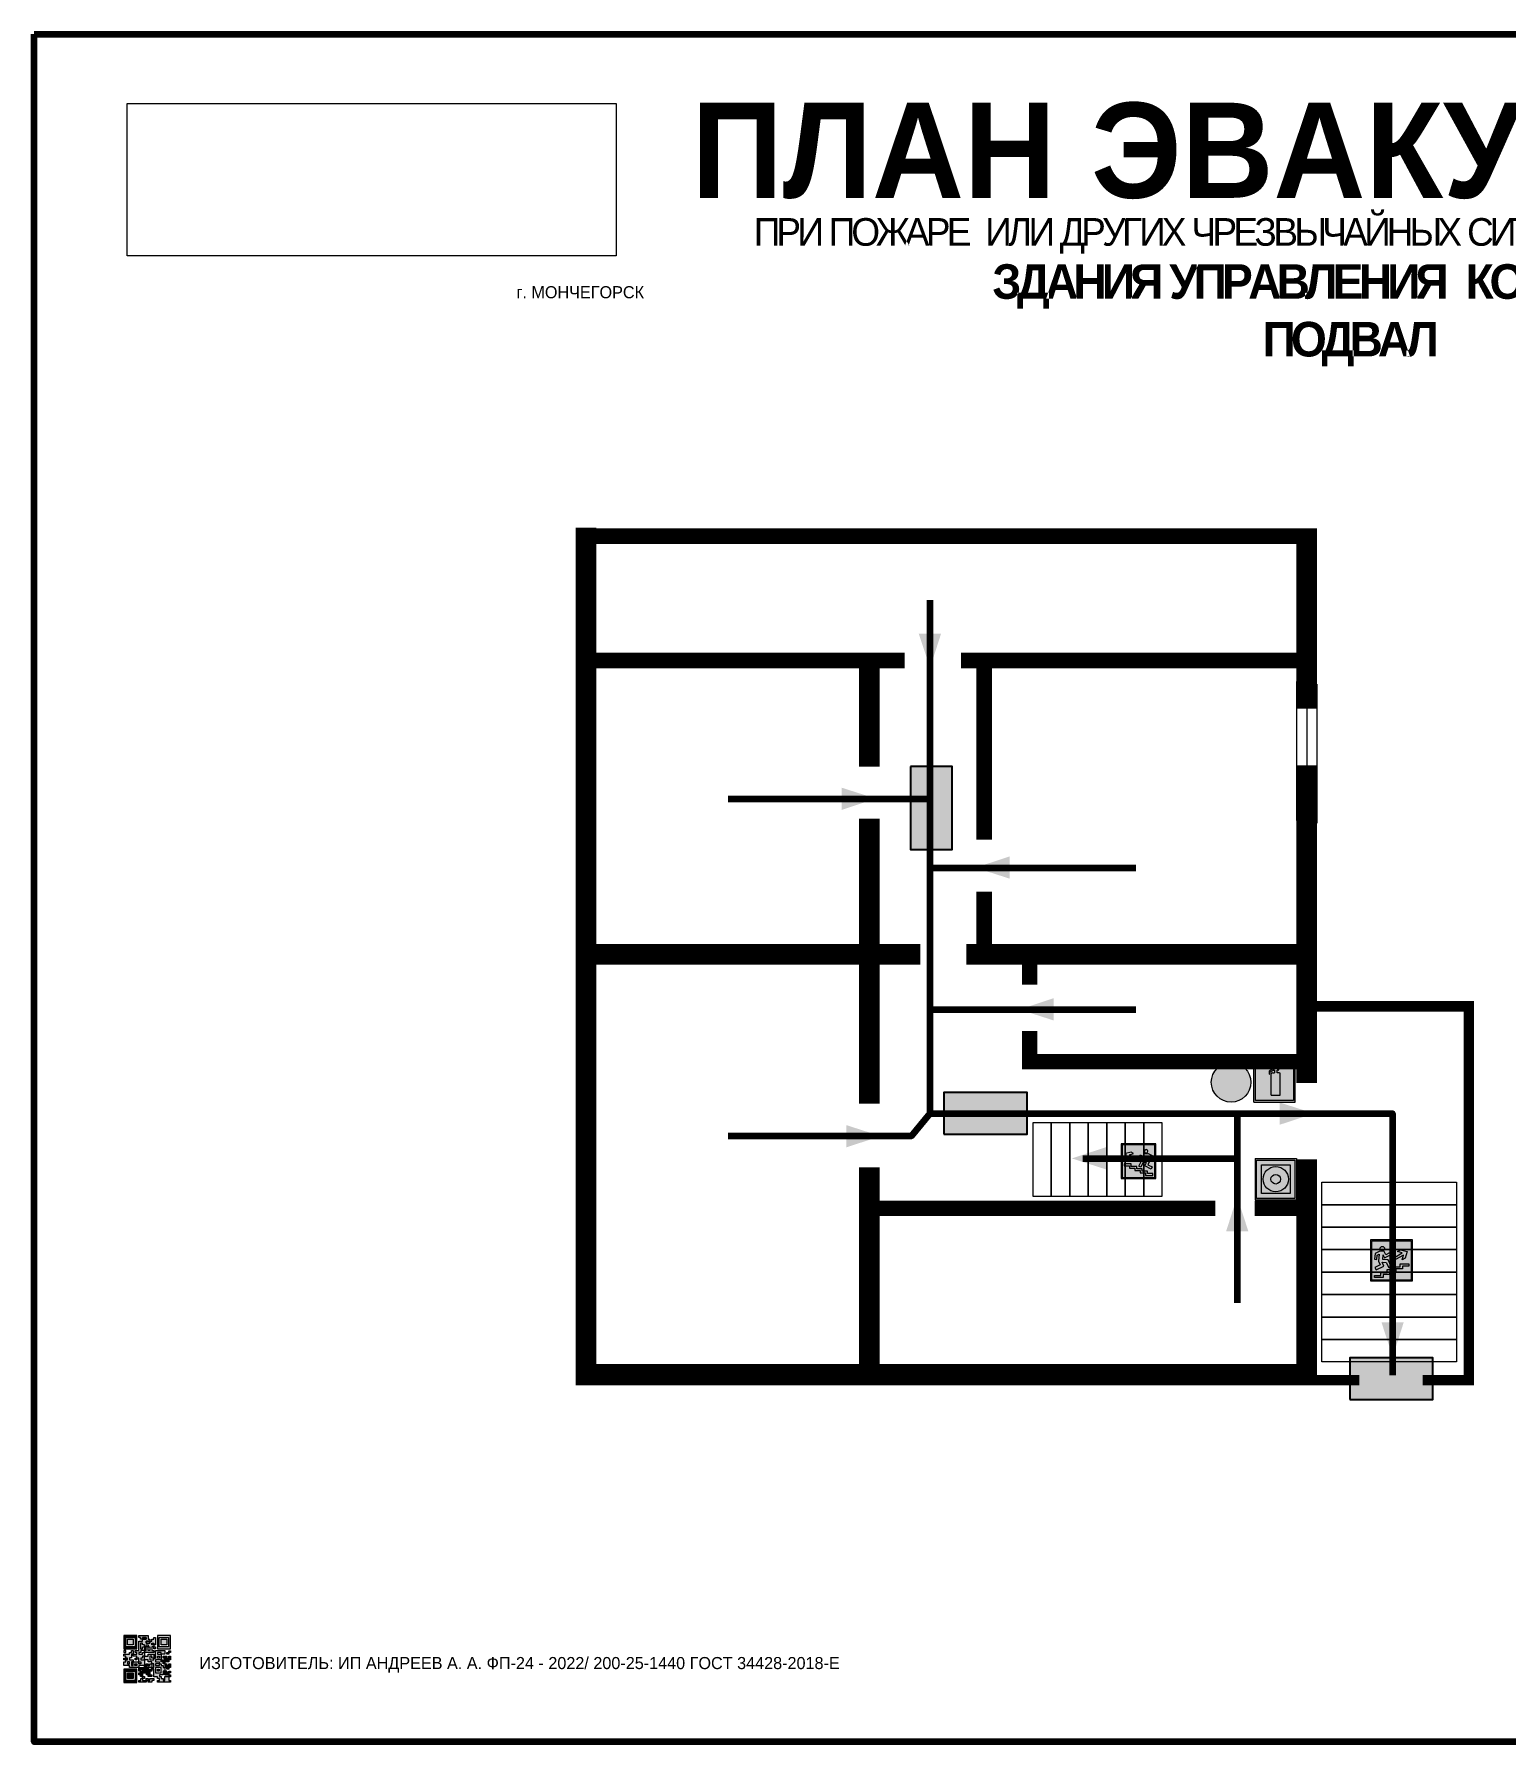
# Model space of a CAD drawing. Header units: millimetres. Extents: x 13810 to 67229, y 12374 to 21950.
# Drawn here: x 18820.4 to 19160.7, y 20266.5 to 20661.5 of the extents above; entities that cross this region are included whole.
import ezdxf

# ---------------------------------------------------------------- set-up
doc = ezdxf.new("R2010")
doc.units = ezdxf.units.MM
doc.layers.add('План_Штампы', color=7, linetype='Continuous')
doc.styles.add('обычный', font='arial.ttf')
picture_1 = doc.add_image_def('image1.jpg', size_in_pixel=(337, 105))

# ---------------------------------------------------------------- blocks, each defined once
blk = doc.blocks.new('QR')
at = {"lineweight": 0}
h = blk.add_hatch(color=256, dxfattribs=at)
h.dxf.hatch_style = 1
h.paths.add_polyline_path([(9241.16, 2687.38), (9242.01, 2687.38), (9242.01, 2687.83), (9241.59, 2687.83), (9241.59, 2688.68), (9239.45, 2688.68), (9239.45, 2688.25), (9239.86, 2688.25), (9239.86, 2687.83), (9240.29, 2687.83), (9240.29, 2688.25), (9241.16, 2688.25), (9241.16, 2687.83), (9240.29, 2687.83), (9240.29, 2687.38), (9239.45, 2687.38), (9239.45, 2685.22), (9238.57, 2685.22), (9238.57, 2684.8), (9239.02, 2684.8), (9239.02, 2684.37), (9238.13, 2684.37), (9238.13, 2683.92), (9239.02, 2683.92), (9239.02, 2683.5), (9239.44, 2683.5), (9239.44, 2682.64), (9239.87, 2682.64), (9239.87, 2682.18), (9239.44, 2682.18), (9239.44, 2682.64), (9238.13, 2682.64), (9238.13, 2681.76), (9237.71, 2681.76), (9237.71, 2682.64), (9238.13, 2682.64), (9238.13, 2683.07), (9237.27, 2683.07), (9237.27, 2683.51), (9237.71, 2683.51), (9237.71, 2684.37), (9238.13, 2684.37), (9238.13, 2685.22), (9237.71, 2685.22), (9237.71, 2684.8), (9237.28, 2684.8), (9237.28, 2684.38), (9235.98, 2684.38), (9235.98, 2683.92), (9236.4, 2683.92), (9236.4, 2683.49), (9236.84, 2683.49), (9236.84, 2683.07), (9236.4, 2683.07), (9236.4, 2682.64), (9235.98, 2682.64), (9235.98, 2681.76), (9237.29, 2681.76), (9237.29, 2681.33), (9239.43, 2681.33), (9239.43, 2681.76), (9240.74, 2681.76), (9240.74, 2683.05), (9239.87, 2683.05), (9239.87, 2683.5), (9240.29, 2683.5), (9240.29, 2683.91), (9240.74, 2683.91), (9240.74, 2684.81), (9240.29, 2684.81), (9240.29, 2684.79), (9240.29, 2684.37), (9239.45, 2684.37), (9239.45, 2684.8), (9239.87, 2684.8), (9239.87, 2685.21), (9240.74, 2685.21), (9240.74, 2686.1), (9240.29, 2686.1), (9240.29, 2685.64), (9239.86, 2685.64), (9239.86, 2686.95), (9240.29, 2686.95), (9240.29, 2686.52), (9240.74, 2686.52), (9240.74, 2686.1), (9241.16, 2686.1), (9241.16, 2686.53), (9241.59, 2686.53), (9241.59, 2686.1), (9242.02, 2686.1), (9242.02, 2685.21), (9241.59, 2685.21), (9241.59, 2686.1), (9241.16, 2686.1), (9241.16, 2685.21), (9240.74, 2685.21), (9240.74, 2684.81), (9242.89, 2684.81), (9242.89, 2685.22), (9242.47, 2685.22), (9242.47, 2686.11), (9242.89, 2686.11), (9242.89, 2686.52), (9242.46, 2686.52), (9242.46, 2686.95), (9242.89, 2686.95), (9242.89, 2686.52), (9243.32, 2686.52), (9243.32, 2688.26), (9242.9, 2688.26), (9242.9, 2687.83), (9242.47, 2687.83), (9242.47, 2687.38), (9242.01, 2687.38), (9242.01, 2686.94), (9241.16, 2686.94)])
h.paths.add_polyline_path([(9239.02, 2682.18), (9239.02, 2681.76), (9238.54, 2681.76), (9238.54, 2682.18)], flags=16)
h.paths.add_polyline_path([(9237.27, 2682.65), (9237.27, 2682.19), (9236.83, 2682.19), (9236.83, 2682.65)], flags=16)
h = blk.add_hatch(color=256, dxfattribs=at)
h.dxf.hatch_style = 1
h.paths.add_polyline_path([(9238.15, 2687.83), (9236.83, 2687.83), (9236.83, 2686.52), (9238.15, 2686.52)], flags=0)
h.paths.add_polyline_path([(9239.01, 2685.65), (9239.01, 2688.68), (9235.98, 2688.68), (9235.98, 2685.65)])
h.paths.add_polyline_path([(9236.41, 2686.1), (9236.41, 2688.26), (9238.56, 2688.26), (9238.56, 2686.1)], flags=16)
h.paths.add_polyline_path([(9236.83, 2686.52), (9236.83, 2687.83), (9238.15, 2687.83), (9238.15, 2686.52)], flags=0)
h = blk.add_hatch(color=256, dxfattribs=at)
h.dxf.hatch_style = 1
h.paths.add_polyline_path([(9243.32, 2686.11), (9242.89, 2686.11), (9242.89, 2685.64), (9243.32, 2685.64)])
h.paths.add_polyline_path([(9239.02, 2683.07), (9239.02, 2683.5), (9238.56, 2683.5), (9238.56, 2683.07)])
h.paths.add_polyline_path([(9236.4, 2684.8), (9236.4, 2685.22), (9235.98, 2685.22), (9235.98, 2684.8)])
h.paths.add_polyline_path([(9236.4, 2683.07), (9236.4, 2683.49), (9235.98, 2683.49), (9235.98, 2683.07)])
h = blk.add_hatch(color=256, dxfattribs=at)
h.dxf.hatch_style = 1
h.paths.add_polyline_path([(9238.15, 2686.52), (9238.15, 2687.83), (9236.83, 2687.83), (9236.83, 2686.52)])
h.paths.add_polyline_path([(9245.91, 2686.52), (9245.91, 2687.83), (9244.59, 2687.83), (9244.59, 2686.52)], flags=0)
h.paths.add_polyline_path([(9246.77, 2685.65), (9246.77, 2688.68), (9243.74, 2688.68), (9243.74, 2685.65)])
h.paths.add_polyline_path([(9244.17, 2686.1), (9244.17, 2688.26), (9246.32, 2688.26), (9246.32, 2686.1)], flags=16)
h.paths.add_polyline_path([(9244.59, 2686.52), (9244.59, 2687.83), (9245.91, 2687.83), (9245.91, 2686.52)], flags=0)
h = blk.add_hatch(color=256, dxfattribs=at)
h.dxf.hatch_style = 1
h.paths.add_polyline_path([(9240.75, 2681.76), (9240.75, 2681.35), (9241.17, 2681.35), (9241.17, 2681.76)])
h.paths.add_polyline_path([(9241.6, 2682.18), (9241.17, 2682.18), (9241.17, 2681.76), (9241.6, 2681.76)])
h.paths.add_polyline_path([(9242.47, 2681.34), (9242.47, 2682.19), (9242.02, 2682.19), (9242.02, 2681.76), (9241.6, 2681.76), (9241.6, 2681.34)])
h.paths.add_polyline_path([(9239.87, 2678.3), (9239.44, 2678.3), (9239.44, 2677.89), (9241.17, 2677.89), (9241.17, 2678.3), (9240.28, 2678.3), (9240.28, 2678.73), (9239.87, 2678.73)])
h.paths.add_polyline_path([(9240.75, 2678.73), (9240.75, 2679.19), (9240.28, 2679.19), (9240.28, 2678.73)])
h.paths.add_polyline_path([(9241.6, 2678.73), (9241.17, 2678.73), (9241.17, 2678.3), (9241.6, 2678.3)])
h.paths.add_polyline_path([(9242.02, 2678.3), (9241.6, 2678.3), (9241.6, 2677.89), (9242.48, 2677.89), (9242.48, 2678.31), (9242.9, 2678.31), (9242.9, 2678.73), (9242.02, 2678.73)])
h.paths.add_polyline_path([(9246.36, 2684.37), (9246.36, 2684.79), (9245.93, 2684.79), (9245.93, 2684.37)])
h.paths.add_polyline_path([(9246.78, 2685.2), (9246.36, 2685.2), (9246.36, 2684.79), (9246.78, 2684.79)])
h.paths.add_polyline_path([(9245.91, 2687.83), (9244.59, 2687.83), (9244.59, 2686.52), (9245.91, 2686.52)])
h = blk.add_hatch(color=256, dxfattribs=at)
h.dxf.hatch_style = 1
h.paths.add_polyline_path([(9243.32, 2682.64), (9243.32, 2683.07), (9244.62, 2683.07), (9244.62, 2684.37), (9243.74, 2684.37), (9243.74, 2684.8), (9244.62, 2684.8), (9244.62, 2684.37), (9245.48, 2684.37), (9245.48, 2685.22), (9243.32, 2685.22), (9243.32, 2683.5), (9242.89, 2683.5), (9242.89, 2683.06), (9242.01, 2683.06), (9242.01, 2683.91), (9242.47, 2683.91), (9242.47, 2683.5), (9242.89, 2683.5), (9242.89, 2684.38), (9241.59, 2684.38), (9241.59, 2683.91), (9240.74, 2683.91), (9240.74, 2683.05), (9241.59, 2683.05), (9241.59, 2682.64), (9242.47, 2682.64), (9242.47, 2682.19), (9242.91, 2682.19), (9242.91, 2681.34), (9242.48, 2681.34), (9242.48, 2680.91), (9242.91, 2680.91), (9242.91, 2679.17), (9243.75, 2679.17), (9243.75, 2678.73), (9244.2, 2678.73), (9244.2, 2678.3), (9243.75, 2678.3), (9243.75, 2677.88), (9246.78, 2677.88), (9246.78, 2678.3), (9246.35, 2678.3), (9246.35, 2679.19), (9245.48, 2679.19), (9245.48, 2678.31), (9245.05, 2678.31), (9245.05, 2678.73), (9244.62, 2678.73), (9244.62, 2679.19), (9244.2, 2679.19), (9244.2, 2679.61), (9245.05, 2679.61), (9245.05, 2680.46), (9245.48, 2680.46), (9245.48, 2681.34), (9245.04, 2681.34), (9245.04, 2681.76), (9244.63, 2681.76), (9244.63, 2682.19), (9244.21, 2682.19), (9244.21, 2681.76), (9243.32, 2681.76), (9243.32, 2682.19), (9244.21, 2682.19), (9244.21, 2682.64)])
h.paths.add_polyline_path([(9243.75, 2683.49), (9243.75, 2683.92), (9244.21, 2683.92), (9244.21, 2683.49)], flags=16)
h.paths.add_polyline_path([(9243.32, 2681.34), (9244.63, 2681.34), (9244.63, 2680.04), (9243.32, 2680.04)], flags=16)
h.paths.add_polyline_path([(9243.76, 2680.89), (9244.18, 2680.89), (9244.18, 2680.48), (9243.76, 2680.48)], flags=0)
h = blk.add_hatch(color=256, dxfattribs=at)
h.dxf.hatch_style = 1
h.paths.add_polyline_path([(9246.36, 2683.07), (9246.78, 2683.07), (9246.78, 2683.92), (9246.36, 2683.92), (9246.36, 2683.49), (9245.92, 2683.49), (9245.92, 2683.92), (9245.06, 2683.92), (9245.06, 2683.49), (9245.48, 2683.49), (9245.48, 2683.07), (9244.62, 2683.07), (9244.62, 2682.65), (9245.05, 2682.65), (9245.05, 2682.18), (9245.48, 2682.18), (9245.48, 2682.65), (9246.36, 2682.65)])
h.paths.add_polyline_path([(9246.78, 2682.18), (9246.36, 2682.18), (9246.36, 2681.75), (9245.92, 2681.75), (9245.92, 2682.18), (9245.48, 2682.18), (9245.48, 2681.34), (9245.48, 2681.34), (9245.94, 2681.34), (9245.94, 2680.91), (9246.36, 2680.91), (9246.36, 2681.34), (9246.78, 2681.34)])
h = blk.add_hatch(color=256, dxfattribs=at)
h.dxf.hatch_style = 1
h.paths.add_polyline_path([(9235.98, 2680.9), (9235.98, 2677.86), (9239.02, 2677.86), (9239.02, 2680.9)])
h.paths.add_polyline_path([(9238.57, 2680.48), (9238.57, 2678.32), (9236.41, 2678.32), (9236.41, 2680.48)], flags=16)
h.paths.add_polyline_path([(9238.15, 2680.05), (9238.15, 2678.74), (9236.83, 2678.74), (9236.83, 2680.05)], flags=0)
h = blk.add_hatch(color=256, dxfattribs=at)
h.dxf.hatch_style = 1
h.paths.add_polyline_path([(9238.15, 2680.05), (9236.83, 2680.05), (9236.83, 2678.74), (9238.15, 2678.74)])
h = blk.add_hatch(color=256, dxfattribs=at)
h.dxf.hatch_style = 1
h.paths.add_polyline_path([(9242.02, 2680.46), (9242.48, 2680.46), (9242.48, 2680.91), (9241.58, 2680.91), (9241.58, 2681.35), (9241.17, 2681.35), (9241.17, 2680.91), (9240.75, 2680.91), (9240.75, 2681.33), (9239.43, 2681.33), (9239.43, 2680.46), (9239.86, 2680.46), (9239.86, 2680.92), (9240.3, 2680.92), (9240.3, 2680.46), (9239.86, 2680.46), (9239.86, 2680.04), (9239.44, 2680.04), (9239.44, 2679.62), (9239.86, 2679.62), (9239.86, 2679.19), (9240.29, 2679.19), (9240.29, 2680.03), (9241.18, 2680.03), (9241.18, 2680.47), (9241.6, 2680.47), (9241.6, 2680.03), (9241.18, 2680.03), (9241.18, 2679.61), (9241.6, 2679.61), (9241.6, 2679.19), (9242.47, 2679.19), (9242.47, 2679.6), (9242.02, 2679.6)])
h = blk.add_hatch(color=256, dxfattribs=at)
h.dxf.hatch_style = 1
h.paths.add_polyline_path([(9244.18, 2680.48), (9244.18, 2680.89), (9243.76, 2680.89), (9243.76, 2680.48)])
h = blk.add_hatch(color=256, dxfattribs=at)
h.dxf.hatch_style = 1
h.paths.add_polyline_path([(9245.93, 2680.04), (9245.93, 2680.46), (9245.48, 2680.46), (9245.48, 2679.62), (9246.35, 2679.62), (9246.35, 2680.04)])
h.paths.add_polyline_path([(9246.78, 2680.04), (9246.78, 2680.46), (9246.35, 2680.46), (9246.35, 2680.04)])
h.paths.add_polyline_path([(9246.78, 2679.18), (9246.78, 2679.62), (9246.35, 2679.62), (9246.35, 2679.18)])
for points in [[(9237.71, 2685.22), (9238.13, 2685.22), (9238.13, 2684.37), (9237.71, 2684.37), (9237.71, 2683.51), (9237.27, 2683.51), (9237.27, 2683.07), (9238.13, 2683.07), (9238.13, 2682.64), (9237.71, 2682.64), (9237.71, 2681.76), (9238.13, 2681.76), (9238.13, 2682.64), (9239.44, 2682.64), (9239.44, 2683.5), (9239.02, 2683.5), (9239.02, 2683.07), (9238.56, 2683.07), (9238.56, 2683.5), (9239.02, 2683.5), (9239.02, 2683.92), (9238.13, 2683.92), (9238.13, 2684.37), (9239.02, 2684.37), (9239.02, 2684.8), (9238.57, 2684.8), (9238.57, 2685.22), (9239.45, 2685.22), (9239.45, 2687.38), (9240.29, 2687.38), (9240.29, 2687.83), (9239.86, 2687.83), (9239.86, 2688.25), (9239.45, 2688.25), (9239.45, 2688.68), (9241.59, 2688.68), (9241.59, 2687.83), (9242.01, 2687.83), (9242.01, 2687.38), (9242.47, 2687.38), (9242.47, 2687.83), (9242.9, 2687.83), (9242.9, 2688.26), (9243.32, 2688.26), (9243.32, 2686.52), (9242.89, 2686.52), (9242.89, 2686.11), (9243.32, 2686.11), (9243.32, 2685.64), (9242.89, 2685.64), (9242.89, 2686.11), (9242.47, 2686.11), (9242.47, 2685.22), (9242.89, 2685.22), (9242.89, 2684.81), (9240.74, 2684.81), (9240.74, 2683.91), (9241.59, 2683.91), (9241.59, 2684.38), (9242.89, 2684.38), (9242.89, 2683.5), (9242.47, 2683.5), (9242.47, 2683.91), (9242.01, 2683.91), (9242.01, 2683.06), (9242.89, 2683.06), (9242.89, 2683.5), (9243.32, 2683.5), (9243.32, 2685.22), (9245.48, 2685.22), (9245.48, 2684.37), (9244.62, 2684.37), (9244.62, 2683.07), (9245.48, 2683.07), (9245.48, 2683.49), (9245.06, 2683.49), (9245.06, 2683.92), (9245.92, 2683.92), (9245.92, 2683.49), (9246.36, 2683.49), (9246.36, 2683.92), (9246.78, 2683.92), (9246.78, 2683.07), (9246.36, 2683.07), (9246.36, 2682.65), (9245.48, 2682.65), (9245.48, 2682.18), (9245.92, 2682.18), (9245.92, 2681.75), (9246.36, 2681.75), (9246.36, 2682.18), (9246.78, 2682.18), (9246.78, 2681.34), (9246.36, 2681.34), (9246.36, 2680.91), (9245.94, 2680.91), (9245.94, 2681.34), (9245.48, 2681.34), (9245.48, 2680.46), (9245.93, 2680.46), (9245.93, 2680.04), (9246.35, 2680.04), (9246.35, 2680.46), (9246.78, 2680.46), (9246.78, 2680.04), (9246.78, 2680.04), (9246.35, 2680.04), (9246.35, 2679.62), (9246.78, 2679.62), (9246.78, 2679.18), (9246.35, 2679.18), (9246.35, 2678.3), (9246.78, 2678.3), (9246.78, 2677.88), (9243.75, 2677.88), (9243.75, 2678.3), (9244.2, 2678.3), (9244.2, 2678.73), (9243.75, 2678.73), (9243.75, 2679.17), (9242.91, 2679.17), (9242.91, 2680.91), (9242.48, 2680.91), (9242.48, 2680.46), (9242.02, 2680.46), (9242.02, 2679.6), (9242.47, 2679.6), (9242.47, 2679.19), (9241.6, 2679.19), (9241.6, 2679.61), (9241.18, 2679.61), (9241.18, 2680.03), (9240.29, 2680.03), (9240.29, 2679.19), (9240.75, 2679.19), (9240.75, 2678.73), (9240.28, 2678.73), (9240.28, 2678.3), (9241.17, 2678.3), (9241.17, 2678.73), (9241.6, 2678.73), (9241.6, 2678.3), (9242.02, 2678.3), (9242.02, 2678.73), (9242.9, 2678.73), (9242.9, 2678.31), (9242.48, 2678.31), (9242.48, 2677.89), (9241.6, 2677.89), (9241.6, 2678.3), (9241.17, 2678.3), (9241.17, 2677.89), (9239.44, 2677.89), (9239.44, 2678.3), (9239.87, 2678.3), (9239.87, 2678.73), (9240.28, 2678.73), (9240.28, 2679.19), (9240.29, 2679.19), (9239.86, 2679.19), (9239.86, 2679.62), (9239.44, 2679.62), (9239.44, 2680.04), (9239.86, 2680.04), (9239.86, 2680.46), (9239.43, 2680.46), (9239.43, 2681.33), (9237.29, 2681.33), (9237.29, 2681.76), (9235.98, 2681.76), (9235.98, 2682.64), (9236.4, 2682.64), (9236.4, 2683.07), (9235.98, 2683.07), (9235.98, 2683.49), (9236.4, 2683.49), (9236.4, 2683.92), (9235.98, 2683.92), (9235.98, 2684.38), (9237.28, 2684.38), (9237.28, 2684.8), (9237.71, 2684.8), (9237.71, 2685.22), (9237.92, 2685.22)], [(9240.74, 2686.1), (9240.74, 2686.52), (9240.29, 2686.52), (9240.29, 2686.95), (9239.86, 2686.95), (9239.86, 2685.64), (9240.29, 2685.64), (9240.29, 2686.1), (9240.74, 2686.1), (9240.74, 2686.52)], [(9240.74, 2683.05), (9240.74, 2681.76), (9239.43, 2681.76), (9239.43, 2681.33), (9240.75, 2681.33), (9240.75, 2681.35), (9240.75, 2680.91), (9241.17, 2680.91), (9241.17, 2681.35), (9241.58, 2681.35), (9241.58, 2680.91), (9242.48, 2680.91), (9242.48, 2681.34), (9242.91, 2681.34), (9242.91, 2682.19), (9242.47, 2682.19), (9242.47, 2682.64), (9241.59, 2682.64), (9241.59, 2683.05), (9240.74, 2683.05)], [(9240.74, 2685.21), (9239.87, 2685.21), (9239.87, 2684.8), (9239.45, 2684.8), (9239.45, 2684.37), (9240.29, 2684.37), (9240.29, 2684.79), (9240.29, 2684.81), (9240.74, 2684.81), (9240.74, 2685.21), (9239.87, 2685.21)], [(9240.74, 2683.91), (9240.29, 2683.91), (9240.29, 2683.5), (9239.87, 2683.5), (9239.87, 2683.05), (9240.74, 2683.05), (9240.74, 2683.91)], [(9241.6, 2681.76), (9242.02, 2681.76), (9242.02, 2682.19), (9242.47, 2682.19), (9242.47, 2681.34), (9241.6, 2681.34), (9241.6, 2681.76)], [(9244.62, 2683.07), (9243.32, 2683.07), (9243.32, 2682.64), (9244.21, 2682.64), (9244.21, 2682.19), (9243.32, 2682.19), (9243.32, 2681.76), (9244.21, 2681.76), (9244.21, 2682.19), (9244.63, 2682.19), (9244.63, 2681.76), (9245.04, 2681.76), (9245.04, 2681.34), (9245.48, 2681.34)], [(9244.62, 2684.37), (9244.62, 2684.8), (9243.74, 2684.8), (9243.74, 2684.37), (9244.62, 2684.37)], [(9245.48, 2682.18), (9245.05, 2682.18), (9245.05, 2682.65), (9244.62, 2682.65), (9244.62, 2683.07)], [(9245.48, 2682.18), (9245.48, 2681.34)], [(9239.86, 2680.46), (9239.86, 2680.92), (9240.3, 2680.92), (9240.3, 2680.46), (9239.86, 2680.46)], [(9245.48, 2680.46), (9245.05, 2680.46), (9245.05, 2679.61), (9244.2, 2679.61), (9244.2, 2679.19), (9244.62, 2679.19), (9244.62, 2678.73), (9245.05, 2678.73), (9245.05, 2678.31), (9245.48, 2678.31), (9245.48, 2679.19), (9246.35, 2679.19), (9246.35, 2679.07)], [(9246.35, 2679.62), (9245.48, 2679.62), (9245.48, 2680.46)], [(9245.48, 2680.46), (9245.48, 2679.62), (9246.35, 2679.62), (9246.35, 2680.04), (9245.93, 2680.04), (9245.93, 2680.46), (9245.48, 2680.46), (9245.48, 2679.62)], [(9246.35, 2679.62), (9246.35, 2679.18)]]:
    blk.add_lwpolyline(points, dxfattribs=at)
for points in [[(9235.98, 2685.65), (9239.01, 2685.65), (9239.01, 2688.68), (9235.98, 2688.68)], [(9236.41, 2688.26), (9238.56, 2688.26), (9238.56, 2686.1), (9236.41, 2686.1)], [(9236.83, 2687.83), (9238.15, 2687.83), (9238.15, 2686.52), (9236.83, 2686.52)], [(9240.29, 2687.83), (9241.16, 2687.83), (9241.16, 2688.25), (9240.29, 2688.25)], [(9240.29, 2688.25), (9241.16, 2688.25), (9241.16, 2687.83), (9240.29, 2687.83)], [(9241.16, 2686.1), (9240.74, 2686.1), (9240.74, 2685.21), (9241.16, 2685.21)], [(9242.01, 2687.38), (9241.16, 2687.38), (9241.16, 2686.94), (9242.01, 2686.94)], [(9241.16, 2687.38), (9242.01, 2687.38), (9242.01, 2686.94), (9241.16, 2686.94)], [(9241.16, 2686.53), (9241.59, 2686.53), (9241.59, 2686.1), (9241.16, 2686.1)], [(9241.59, 2686.1), (9242.02, 2686.1), (9242.02, 2685.21), (9241.59, 2685.21)], [(9242.89, 2686.52), (9242.46, 2686.52), (9242.46, 2686.95), (9242.89, 2686.95)], [(9243.74, 2685.65), (9246.77, 2685.65), (9246.77, 2688.68), (9243.74, 2688.68)], [(9244.17, 2688.26), (9246.32, 2688.26), (9246.32, 2686.1), (9244.17, 2686.1)], [(9244.59, 2687.83), (9245.91, 2687.83), (9245.91, 2686.52), (9244.59, 2686.52)], [(9235.98, 2684.8), (9236.4, 2684.8), (9236.4, 2685.22), (9235.98, 2685.22)], [(9236.4, 2683.07), (9236.84, 2683.07), (9236.84, 2683.49), (9236.4, 2683.49)], [(9236.83, 2682.19), (9237.27, 2682.19), (9237.27, 2682.65), (9236.83, 2682.65)], [(9238.54, 2682.18), (9239.02, 2682.18), (9239.02, 2681.76), (9238.54, 2681.76)], [(9239.44, 2682.64), (9239.87, 2682.64), (9239.87, 2682.18), (9239.44, 2682.18)], [(9241.17, 2682.18), (9241.6, 2682.18), (9241.6, 2681.76), (9241.17, 2681.76)], [(9243.75, 2683.92), (9244.21, 2683.92), (9244.21, 2683.49), (9243.75, 2683.49)], [(9245.93, 2684.79), (9246.36, 2684.79), (9246.36, 2684.37), (9245.93, 2684.37)], [(9246.36, 2685.2), (9246.78, 2685.2), (9246.78, 2684.79), (9246.36, 2684.79)], [(9235.98, 2677.86), (9239.02, 2677.86), (9239.02, 2680.9), (9235.98, 2680.9)], [(9236.41, 2680.48), (9238.57, 2680.48), (9238.57, 2678.32), (9236.41, 2678.32)], [(9236.83, 2680.05), (9238.15, 2680.05), (9238.15, 2678.74), (9236.83, 2678.74)], [(9240.75, 2681.76), (9241.17, 2681.76), (9241.17, 2681.35), (9240.75, 2681.35)], [(9241.18, 2680.03), (9241.6, 2680.03), (9241.6, 2680.47), (9241.18, 2680.47)], [(9243.32, 2680.04), (9244.63, 2680.04), (9244.63, 2681.34), (9243.32, 2681.34)], [(9243.76, 2680.89), (9244.18, 2680.89), (9244.18, 2680.48), (9243.76, 2680.48)]]:
    blk.add_lwpolyline(points, close=True, dxfattribs=at)
blk = doc.blocks.new('вверх')
at = {"lineweight": 0, "true_color": 0xffffff}
h = blk.add_hatch(color=7, dxfattribs=at)
h.dxf.hatch_style = 1
h.paths.add_polyline_path([(40999.03, -4475.37), (41000.53, -4474.51), (40999.62, -4474.22), (41000.2, -4473.88), (41001.48, -4474.22), (41001.13, -4475.49), (41000.55, -4475.82), (41000.76, -4474.91), (40999.27, -4475.77)], flags=0)
h.paths.add_polyline_path([(40998.09, -4474.5), (40998.28, -4474.89), (40997.14, -4475.43), (40996.89, -4474.92), (40996.87, -4474.87), (40996.8, -4475.75), (40997.81, -4475.85), (40998.41, -4477.11), (40997.94, -4477.33), (40997.47, -4476.34), (40996.66, -4476.28), (40997.03, -4477.06), (40995.52, -4477.78), (40995.29, -4477.28), (40996.32, -4476.79), (40996, -4476.11), (40996.09, -4474.77), (40995.72, -4474.94), (40995.64, -4475.77), (40995.2, -4475.72), (40995.3, -4474.63), (40995.33, -4474.61), (40996.23, -4474.19), (40997.09, -4474.25), (40997.37, -4474.84)], flags=0)
h.paths.add_polyline_path([(40997.14, -4473.68, -1), (40996.29, -4473.68, -1)], flags=0)
h.paths.add_polyline_path([(41000.58, -4477.58), (41000.58, -4477.03), (41001.81, -4477.03), (41001.81, -4476.6), (41000.15, -4476.6), (41000.15, -4477.16), (40998.9, -4477.16), (40998.9, -4477.72), (40997.65, -4477.72), (40997.65, -4478.27), (40996.41, -4478.27), (40996.41, -4478.82), (40995.17, -4478.82), (40995.17, -4479.25), (40995.41, -4479.25), (40996.84, -4479.25), (40996.84, -4478.69), (40998.09, -4478.69), (40998.09, -4478.13), (40999.32, -4478.13), (40999.32, -4477.58)], flags=0)
h.paths.add_polyline_path([(41002.49, -4471.94), (40994.49, -4471.94), (40994.49, -4479.94), (41002.49, -4479.94)])
h.paths.add_polyline_path([(41002.28, -4479.72), (40994.69, -4479.72), (40994.69, -4472.14), (41002.28, -4472.14)], flags=16)
h.paths.add_polyline_path([(41001.81, -4476.6), (41001.81, -4477.03), (41000.58, -4477.03), (41000.58, -4477.58), (40999.32, -4477.58), (40999.32, -4478.13), (40998.09, -4478.13), (40998.09, -4478.69), (40996.84, -4478.69), (40996.84, -4479.25), (40995.17, -4479.25), (40995.17, -4478.82), (40996.41, -4478.82), (40996.41, -4478.27), (40997.65, -4478.27), (40997.65, -4477.72), (40998.9, -4477.72), (40998.9, -4477.16), (41000.15, -4477.16), (41000.15, -4476.6)], flags=0)
at = {"lineweight": 0}
h = blk.add_hatch(color=126, dxfattribs=at)
h.dxf.hatch_style = 1
h.paths.add_polyline_path([(40994.69, -4479.72), (41002.28, -4479.72), (41002.28, -4472.14), (40994.69, -4472.14)])
h.paths.add_polyline_path([(40999.03, -4475.37), (41000.53, -4474.51), (40999.62, -4474.22), (41000.2, -4473.88), (41001.48, -4474.22), (41001.13, -4475.49), (41000.55, -4475.82), (41000.76, -4474.91), (40999.27, -4475.77)], flags=16)
h.paths.add_polyline_path([(40997.09, -4474.25), (40997.37, -4474.84), (40998.09, -4474.5), (40998.28, -4474.89), (40997.14, -4475.43), (40996.89, -4474.92), (40996.87, -4474.87), (40996.8, -4475.75), (40997.81, -4475.85), (40998.41, -4477.11), (40997.94, -4477.33), (40997.47, -4476.34), (40996.66, -4476.28), (40997.03, -4477.06), (40995.52, -4477.78), (40995.29, -4477.28), (40996.32, -4476.79), (40996, -4476.11), (40996.09, -4474.77), (40995.72, -4474.94), (40995.64, -4475.77), (40995.2, -4475.72), (40995.3, -4474.63), (40995.33, -4474.61), (40996.23, -4474.19)], flags=16)
h.paths.add_polyline_path([(40996.29, -4473.68, -1), (40997.14, -4473.68, -1)], flags=16)
h.paths.add_polyline_path([(40997.65, -4477.72), (40998.9, -4477.72), (40998.9, -4477.16), (41000.15, -4477.16), (41000.15, -4476.6), (41001.81, -4476.6), (41001.81, -4477.03), (41000.58, -4477.03), (41000.58, -4477.58), (40999.32, -4477.58), (40999.32, -4478.13), (40998.09, -4478.13), (40998.09, -4478.69), (40996.84, -4478.69), (40996.84, -4479.25), (40995.17, -4479.25), (40995.17, -4478.82), (40996.41, -4478.82), (40996.41, -4478.27), (40997.65, -4478.27)], flags=16)
at = {"lineweight": 0, "true_color": 0xffffff}
h = blk.add_hatch(color=7, dxfattribs=at)
h.dxf.hatch_style = 1
h.paths.add_polyline_path([(40997.14, -4473.68, 1), (40996.29, -4473.68, 1)])
h.paths.add_polyline_path([(40998.28, -4474.89), (40998.09, -4474.5), (40997.37, -4474.84), (40997.09, -4474.25), (40996.23, -4474.19), (40995.33, -4474.61), (40995.3, -4474.63), (40995.2, -4475.72), (40995.64, -4475.77), (40995.72, -4474.94), (40996.09, -4474.77), (40996, -4476.11), (40996.32, -4476.79), (40995.29, -4477.28), (40995.52, -4477.78), (40997.03, -4477.06), (40996.66, -4476.28), (40997.47, -4476.34), (40997.94, -4477.33), (40998.41, -4477.11), (40997.81, -4475.85), (40996.8, -4475.75), (40996.87, -4474.87), (40996.89, -4474.92), (40997.14, -4475.43)])
h.paths.add_polyline_path([(40998.09, -4478.13), (40999.32, -4478.13), (40999.32, -4477.58), (41000.58, -4477.58), (41000.58, -4477.03), (41001.81, -4477.03), (41001.81, -4476.6), (41000.15, -4476.6), (41000.15, -4477.16), (40998.9, -4477.16), (40998.9, -4477.72), (40997.65, -4477.72), (40997.65, -4478.27), (40996.41, -4478.27), (40996.41, -4478.82), (40995.17, -4478.82), (40995.17, -4479.25), (40995.41, -4479.25), (40996.84, -4479.25), (40996.84, -4478.69), (40998.09, -4478.69)])
h.paths.add_polyline_path([(40999.03, -4475.37), (40999.27, -4475.77), (41000.76, -4474.91), (41000.55, -4475.82), (41001.13, -4475.49), (41001.48, -4474.22), (41000.2, -4473.88), (40999.62, -4474.22), (41000.53, -4474.51)])
at = {"color": 126, "lineweight": 0}
for points in [[(40994.49, -4471.94), (41002.49, -4471.94), (41002.49, -4479.94), (40994.49, -4479.94)], [(40994.69, -4472.14), (41002.28, -4472.14), (41002.28, -4479.72), (40994.69, -4479.72)]]:
    blk.add_lwpolyline(points, close=True, dxfattribs=at)
for points in [[(40995.41, -4479.25), (40995.17, -4479.25), (40995.17, -4478.82), (40996.41, -4478.82), (40996.41, -4478.27), (40997.65, -4478.27), (40997.65, -4477.72), (40998.9, -4477.72), (40998.9, -4477.16), (41000.15, -4477.16), (41000.15, -4476.6), (41001.81, -4476.6), (41001.81, -4477.03), (41000.58, -4477.03), (41000.58, -4477.58), (40999.32, -4477.58), (40999.32, -4478.13), (40998.09, -4478.13), (40998.09, -4478.69), (40996.84, -4478.69), (40996.84, -4479.25), (40995.17, -4479.25)], [(40996.89, -4474.92), (40997.14, -4475.43), (40998.28, -4474.89), (40998.09, -4474.5), (40997.37, -4474.84), (40997.09, -4474.25), (40996.23, -4474.19), (40995.33, -4474.61), (40995.3, -4474.63), (40995.2, -4475.72), (40995.64, -4475.77), (40995.72, -4474.94), (40996.09, -4474.77), (40996, -4476.11), (40996.32, -4476.79), (40995.29, -4477.28), (40995.52, -4477.78), (40997.03, -4477.06), (40996.66, -4476.28), (40997.47, -4476.34), (40997.94, -4477.33), (40998.41, -4477.11), (40997.81, -4475.85), (40996.8, -4475.75), (40996.87, -4474.87), (40996.89, -4474.92)], [(41001.48, -4474.22), (41001.13, -4475.49), (41000.55, -4475.82), (41000.76, -4474.91), (40999.27, -4475.77), (40999.03, -4475.37), (41000.53, -4474.51), (40999.62, -4474.22), (41000.2, -4473.88), (41001.48, -4474.22)]]:
    blk.add_lwpolyline(points, dxfattribs=at)
blk.add_circle((40996.71, -4473.68), 0.426, dxfattribs=at)
blk = doc.blocks.new('A$C32E8229D')
at = {"true_color": 0xffffff}
blk.add_hatch(color=7, dxfattribs=at).paths.add_polyline_path([(0, 0), (0, -8), (16, -8), (16, 0)])
h = blk.add_hatch(color=126)
h.paths.add_polyline_path([(0.2, -0.2), (15.8, -0.2), (15.8, -7.8), (0.2, -7.8)])
h.paths.add_polyline_path([(13.49, -2.05), (12.08, -2.05), (11.37, -2.63, 0.162397), (11.29, -2.84), (11.29, -3.63), (10.35, -3.63), (10.35, -4.05), (11.68, -4.05), (11.68, -3.48), (12.26, -4.28), (11.29, -5.1), (11.29, -6.78), (11.85, -6.78), (11.85, -5.44), (12.8, -4.64), (12.8, -5.94), (14.46, -5.94), (14.46, -5.39), (13.45, -5.39), (13.45, -3.97), (12.46, -2.59), (13.15, -2.59), (13.69, -3.34), (14.18, -3)], flags=16)
h.paths.add_polyline_path([(10.74, -1.82, 1), (11.8, -1.82, 1)], flags=16)
h.paths.add_polyline_path([(9.39, -3.59), (5.99, -3.59), (6.56, -3.03), (5.91, -3.03), (5.1, -3.83), (5.91, -4.64), (6.56, -4.64), (5.99, -4.09), (9.39, -4.09)], flags=16)
h.paths.add_polyline_path([(4.29, -1.08), (1.72, -1.08), (1.72, -6.6), (4.29, -6.6)], flags=16)
at = {"color": 126}
blk.add_lwpolyline([(16, -8), (0, -8), (0, 0), (16, 0)], close=True, dxfattribs=at)
blk = doc.blocks.new('A$C54414219')
at = {"true_color": 0xffffff}
h = blk.add_hatch(color=7, dxfattribs=at)
h.paths.add_polyline_path([(2.39, -9.45), (2.39, -18.3), (11.23, -18.3), (11.23, -9.45)], flags=0)
h.paths.add_polyline_path([(10.71, -13.87, -1), (2.92, -13.87, -1)], flags=0)
h.paths.add_polyline_path([(8.3, -13.87, -1), (5.33, -13.87, -1)], flags=0)
h.paths.add_polyline_path([(0.41, -7.47), (0.41, -20.27), (13.21, -20.27), (13.21, -7.47)])
h.paths.add_polyline_path([(0.92, -19.77), (12.71, -19.77), (12.71, -7.98), (0.92, -7.98)], flags=16)
h.paths.add_polyline_path([(11.23, -9.45), (11.23, -18.3), (2.39, -18.3), (2.39, -9.45)], flags=0)
at = {"lineweight": 5}
h = blk.add_hatch(color=242, dxfattribs=at)
h.paths.add_polyline_path([(12.71, -7.98), (0.92, -7.98), (0.92, -19.77), (12.71, -19.77)])
h.paths.add_polyline_path([(11.23, -18.3), (2.39, -18.3), (2.39, -9.45), (11.23, -9.45)], flags=16)
h.paths.add_polyline_path([(10.71, -13.87, -1), (2.92, -13.87, -1)], flags=0)
h.paths.add_polyline_path([(8.3, -13.87, -1), (5.33, -13.87, -1)], flags=0)
at = {"true_color": 0xffffff}
h = blk.add_hatch(color=7, dxfattribs=at)
h.paths.add_polyline_path([(2.39, -9.45), (2.39, -18.3), (11.23, -18.3), (11.23, -9.45)])
h.paths.add_polyline_path([(10.71, -13.87, -1), (2.92, -13.87, -1)], flags=16)
h.paths.add_polyline_path([(8.3, -13.87, -1), (5.33, -13.87, -1)], flags=0)
at = {"lineweight": 5}
h = blk.add_hatch(color=242, dxfattribs=at)
h.paths.add_polyline_path([(2.92, -13.87, 1), (10.71, -13.87, 1)])
h.paths.add_polyline_path([(8.3, -13.87, -1), (5.33, -13.87, -1)], flags=16)
at = {"color": 242, "lineweight": 5}
for p, q in [((0.41, -20.27), (0.41, -7.47)), ((0.41, -7.47), (13.21, -7.47)), ((0.41, -7.47), (13.21, -7.47)), ((13.21, -20.27), (13.21, -7.47)), ((0.41, -20.27), (13.21, -20.27))]:
    blk.add_line(p, q, dxfattribs=at)
for points in [[(0.92, -7.98), (12.71, -7.98), (12.71, -19.77), (0.92, -19.77)], [(2.39, -9.45), (11.23, -9.45), (11.23, -18.3), (2.39, -18.3)]]:
    blk.add_lwpolyline(points, close=True, dxfattribs=at)
for radius in [3.89, 1.49]:
    blk.add_circle((6.81, -13.87), radius, dxfattribs=at)
blk = doc.blocks.new('A$C7B8C2D5B')
at = {"lineweight": 0}
h = blk.add_hatch(color=5, dxfattribs=at)
h.dxf.hatch_style = 1
h.paths.add_polyline_path([(1.4, -3.02, 1), (-2.11, -3.02, 1)])
at = {"color": 5, "lineweight": 0}
blk.add_circle((-0.36, -3.02), 1.75, dxfattribs=at)
blk = doc.blocks.new('A$C7B4425F7')
at = {"true_color": 0xffffff}
blk.add_hatch(color=7, dxfattribs=at).paths.add_polyline_path([(0, 0), (-16, 0), (-16, -8), (0, -8)])
h = blk.add_hatch(color=126)
h.paths.add_polyline_path([(-0.2, -0.2), (-15.8, -0.2), (-15.8, -7.8), (-0.2, -7.8)])
h.paths.add_polyline_path([(-11.76, -2.03), (-11.76, -3.66), (-11.17, -3.66, -0.568275), (-11.17, -6.18), (-12.58, -6.18), (-12.58, -2.03)], flags=16)
h.paths.add_polyline_path([(-13.33, -4.12, -0.495768), (-13.59, -6.18), (-15.03, -6.18), (-15.03, -2.03), (-13.59, -2.03, -0.487973)], flags=16)
h.paths.add_polyline_path([(-10.25, -2.03), (-9.48, -2.03), (-9.48, -6.18), (-10.25, -6.18)], flags=16)
h.paths.add_polyline_path([(-13.84, -3.69), (-14.24, -3.69), (-14.24, -3.03), (-13.9, -3.03, -0.692621)], flags=0)
h.paths.add_polyline_path([(-9.15, -2.03), (-8.4, -2.03), (-8.04, -3.07), (-7.68, -2.03), (-6.93, -2.03), (-7.64, -4.1), (-6.93, -6.18), (-7.68, -6.18), (-8.04, -5.14), (-8.4, -6.18), (-9.15, -6.18), (-8.44, -4.1)], flags=16)
h.paths.add_polyline_path([(-11.76, -4.46), (-11.42, -4.46, -0.692621), (-11.36, -5.12), (-11.76, -5.12)], flags=0)
h.paths.add_polyline_path([(-13.9, -5.2), (-14.24, -5.2), (-14.24, -4.55), (-13.84, -4.55, -0.708038)], flags=0)
edge = h.paths.add_edge_path(flags=16)
edge.add_ellipse((-5.51, -4.08), major_axis=(0, 2.05), ratio=0.586184, start_angle=0, end_angle=360)
edge = h.paths.add_edge_path(flags=0)
edge.add_ellipse((-5.51, -4.08), major_axis=(0, 1.14), ratio=0.454828, start_angle=0, end_angle=360)
h.paths.add_polyline_path([(-4.13, -4.96, 0.377264), (-3.48, -4.52, 0.0555), (-3.16, -2.03), (-1.66, -2.03), (-1.66, -4.96), (-0.96, -4.96), (-0.96, -7.01), (-1.75, -7.01), (-1.75, -6.18), (-3.3, -6.18), (-3.3, -7.02), (-4.13, -7.02)], flags=16)
h.paths.add_polyline_path([(-2.73, -2.91), (-2.28, -2.91), (-2.28, -4.96), (-3.05, -4.96, 0.079136)], flags=0)
at = {"color": 126}
blk.add_lwpolyline([(-16, -8), (0, -8), (0, 0), (-16, 0)], close=True, dxfattribs=at)
blk = doc.blocks.new('A$C3AD82952')
at = {"true_color": 0xf5f5ff}
h = blk.add_hatch(color=7, dxfattribs=at)
h.dxf.hatch_style = 1
h.paths.add_polyline_path([(8.21, 8.73, 0.414214), (7.89, 9.05), (7.22, 9.05), (7.22, 9.92), (7.59, 9.92, 1), (7.57, 10.36), (7.22, 10.36), (7.22, 10.6), (6.43, 10.6), (6.43, 10.36), (6.01, 10.36), (4.74, 9.59), (4.74, 8.69), (4.98, 8.73), (4.98, 9.26), (6.12, 9.91), (6.43, 9.91), (6.43, 9.05), (5.76, 9.05, 0.414214), (5.44, 8.73), (5.44, 2.2), (8.21, 2.2)], flags=0)
h.paths.add_polyline_path([(12.8, 12.8), (0, 12.8), (0, 0), (12.8, 0)])
h.paths.add_polyline_path([(0.51, 12.29), (12.29, 12.29), (12.29, 0.51), (0.51, 0.51)], flags=16)
h.paths.add_polyline_path([(4.74, 9.59), (6.01, 10.36), (6.43, 10.36), (6.43, 10.6), (7.22, 10.6), (7.22, 10.36), (7.59, 10.36, -0.94586), (7.59, 9.92), (7.22, 9.92), (7.22, 9.05), (7.89, 9.05, -0.414214), (8.21, 8.73), (8.21, 2.2), (5.44, 2.2), (5.44, 8.73, -0.414214), (5.76, 9.05), (6.43, 9.05), (6.43, 9.91), (6.12, 9.91), (4.98, 9.26), (4.98, 8.73), (4.74, 8.69)], flags=0)
h = blk.add_hatch(color=242)
h.dxf.hatch_style = 1
h.paths.add_polyline_path([(12.29, 12.29), (0.51, 12.29), (0.51, 0.51), (12.29, 0.51)])
h.paths.add_polyline_path([(4.74, 8.69), (4.74, 9.59), (6.01, 10.36), (6.43, 10.36), (6.43, 10.6), (7.22, 10.6), (7.22, 10.36), (7.59, 10.36, -0.94586), (7.59, 9.92), (7.22, 9.92), (7.22, 9.05), (7.89, 9.05, -0.414214), (8.21, 8.73), (8.21, 2.2), (5.44, 2.2), (5.44, 8.73, -0.414214), (5.76, 9.05), (6.43, 9.05), (6.43, 9.91), (6.12, 9.91), (4.98, 9.26), (4.98, 8.73)], flags=16)
h = blk.add_hatch(color=7, dxfattribs=at)
h.dxf.hatch_style = 1
h.paths.add_polyline_path([(8.21, 8.73, 0.414214), (7.89, 9.05), (7.22, 9.05), (7.22, 9.92), (7.59, 9.92, 1), (7.57, 10.36), (7.22, 10.36), (7.22, 10.6), (6.43, 10.6), (6.43, 10.36), (6.01, 10.36), (4.74, 9.59), (4.74, 8.69), (4.98, 8.73), (4.98, 9.26), (6.12, 9.91), (6.43, 9.91), (6.43, 9.05), (5.76, 9.05, 0.414214), (5.44, 8.73), (5.44, 2.2), (8.21, 2.2)])
at = {"color": 242, "lineweight": 5}
for p, q in [((0, 0), (0, 12.8)), ((0, 12.8), (12.8, 12.8)), ((7.22, 10.6), (6.43, 10.6)), ((6.43, 10.6), (6.43, 10.36)), ((7.22, 10.36), (7.22, 10.6)), ((12.8, 0), (12.8, 12.8)), ((6.01, 10.36), (4.74, 9.59)), ((4.74, 9.59), (4.74, 8.69)), ((4.74, 8.69), (4.98, 8.73)), ((4.98, 9.26), (6.12, 9.91)), ((4.98, 8.73), (4.98, 9.26)), ((5.44, 2.2), (5.44, 8.73)), ((5.76, 9.05), (6.43, 9.05)), ((6.01, 10.36), (6.43, 10.36)), ((6.12, 9.91), (6.43, 9.91)), ((6.43, 9.91), (6.43, 9.05)), ((7.59, 10.36), (7.22, 10.36)), ((7.22, 9.05), (7.22, 9.92)), ((7.59, 9.92), (7.22, 9.92)), ((7.89, 9.05), (7.22, 9.05)), ((8.21, 2.2), (8.21, 8.73)), ((0, 0), (12.8, 0)), ((5.44, 2.2), (8.21, 2.2))]:
    blk.add_line(p, q, dxfattribs=at)
blk.add_lwpolyline([(0.51, 12.29), (12.29, 12.29), (12.29, 0.51), (0.51, 0.51)], close=True, dxfattribs=at)
for centre, radius, start, end in [((5.76, 8.73), 0.32, 90, 180), ((7.58, 10.14), 0.223, 273.1875, 86.8125), ((7.89, 8.73), 0.32, 0, 90)]:
    blk.add_arc(centre, radius, start, end, dxfattribs=at)

msp = doc.modelspace()

# ---------------------------------------------------------------- linework, layer by layer
at = {"color": 2, "lineweight": 100}
msp.add_lwpolyline([(18820.36, 20661.52), (19420.36, 20661.52), (19420.36, 20266.52), (18820.36, 20266.52)], close=True, dxfattribs=at)
at = {"lineweight": 100}
for points, const_width in [([(18947.96, 20547.37), (18947.96, 20351.48), (19114.67, 20351.48), (19114.67, 20401.24)], 4.8), ([(19114.67, 20505.51), (19114.67, 20547.24)], 4.8), ([(18947.96, 20545.38), (19114.67, 20545.38)], 3.6), ([(18947.96, 20516.64), (19021.7, 20516.64)], 3.6), ([(19013.49, 20492.1), (19013.49, 20516.21)], 4.8), ([(19034.73, 20516.64), (19113.65, 20516.64)], 3.6), ([(19040.04, 20516.64), (19040.04, 20475.22)], 3.6), ([(19114.67, 20418.92), (19114.67, 20492.36)], 4.8), ([(19013.49, 20414.13), (19013.49, 20480.05)], 4.8), ([(19040.04, 20448.67), (19040.04, 20463.17)], 3.6), ([(18947.96, 20448.67), (19025.27, 20448.67)], 4.8), ([(19114.67, 20448.67), (19035.95, 20448.67)], 4.8), ([(19050.58, 20448.41), (19050.58, 20441.63)], 3.6), ([(19115.26, 20436.65), (19152.16, 20436.65), (19152.16, 20350.29)], 2.4), ([(19050.58, 20430.93), (19050.58, 20423.86), (19113.36, 20423.86)], 3.6), ([(19013.49, 20351.48), (19013.49, 20399.44)], 4.8), ([(19093.51, 20389.93), (19014.92, 20389.93)], 3.6), ([(19114.06, 20389.93), (19102.65, 20389.93)], 3.6), ([(18945.56, 20350.19), (19126.84, 20350.19)], 2.4), ([(19141.47, 20350.19), (19153.36, 20350.19)], 2.4)]:
    msp.add_lwpolyline(points, dxfattribs=dict(at, const_width=const_width))
at = {"color": 126, "lineweight": 100, "true_color": 0x008754}
for points in [[(19027.5, 20530.58), (19027.5, 20411.86), (19119.86, 20411.86)], [(18980.85, 20484.68), (19027.5, 20484.68)], [(19027.5, 20468.69), (19075.16, 20468.69)], [(19027.5, 20435.92), (19075.16, 20435.92)], [(19027.5, 20411.86), (19023.18, 20406.59), (18980.85, 20406.59)], [(19098.56, 20411.86), (19098.56, 20368.08)], [(19119.86, 20411.86), (19134.52, 20411.86), (19134.52, 20351.31)], [(19098.56, 20401.41), (19062.88, 20401.41)]]:
    msp.add_lwpolyline(points, dxfattribs=at)
at = {"lineweight": 0}
for points in [[(19112.33, 20511.79), (19112.33, 20479.63)], [(19114.68, 20510.69), (19114.68, 20478.53)], [(19114.68, 20510.69), (19114.68, 20478.53)], [(19116.98, 20511.18), (19116.98, 20479.02)]]:
    msp.add_lwpolyline(points, dxfattribs=at)
for points in [[(19051.31, 20409.72), (19051.31, 20392.75), (19055.59, 20392.75), (19055.59, 20409.72)], [(19055.59, 20409.72), (19055.59, 20392.75), (19059.86, 20392.75), (19059.86, 20409.72)], [(19059.86, 20409.72), (19059.86, 20392.75), (19064.14, 20392.75), (19064.14, 20409.72)], [(19064.14, 20409.72), (19064.14, 20392.75), (19068.42, 20392.75), (19068.42, 20409.72)], [(19068.42, 20409.72), (19068.42, 20392.75), (19072.7, 20392.75), (19072.7, 20409.72)], [(19072.7, 20409.72), (19072.7, 20392.75), (19076.97, 20392.75), (19076.97, 20409.72)], [(19076.97, 20409.72), (19076.97, 20392.75), (19081.25, 20392.75), (19081.25, 20409.72)], [(19149.29, 20395.96), (19149.29, 20390.76), (19118.14, 20390.76), (19118.14, 20395.96)], [(19149.29, 20390.76), (19149.29, 20385.57), (19118.14, 20385.57), (19118.14, 20390.76)], [(19149.29, 20385.57), (19149.29, 20380.37), (19118.14, 20380.37), (19118.14, 20385.57)], [(19149.29, 20380.37), (19149.29, 20375.17), (19118.14, 20375.17), (19118.14, 20380.37)], [(19149.29, 20375.17), (19149.29, 20369.98), (19118.14, 20369.98), (19118.14, 20375.17)], [(19149.29, 20369.98), (19149.29, 20364.78), (19118.14, 20364.78), (19118.14, 20369.98)], [(19149.29, 20364.78), (19149.29, 20359.59), (19118.14, 20359.59), (19118.14, 20364.78)], [(19149.29, 20359.59), (19149.29, 20354.39), (19118.14, 20354.39), (19118.14, 20359.59)]]:
    msp.add_lwpolyline(points, close=True, dxfattribs=at)
at = {"layer": 'План_Штампы', "color": 126, "true_color": 0x008754}
for points in [[(19024.94, 20522.84), (19030.09, 20522.84), (19027.55, 20514.93)], [(19007.09, 20482.08), (19007.09, 20487.23), (19015, 20484.69)], [(19045.96, 20471.33), (19045.96, 20466.18), (19038.05, 20468.72)], [(19056.15, 20438.53), (19056.14, 20433.38), (19048.24, 20435.92)], [(19108.41, 20409.26), (19108.42, 20414.41), (19116.33, 20411.86)], [(19008.18, 20404.02), (19008.19, 20409.17), (19016.1, 20406.63)], [(19068.25, 20404.08), (19068.24, 20398.93), (19060.34, 20401.47)], [(19101.17, 20384.61), (19096.02, 20384.62), (19098.56, 20392.53)], [(19131.94, 20363.56), (19137.09, 20363.55), (19134.55, 20355.65)]]:
    msp.add_solid(points, dxfattribs=at)

# ---------------------------------------------------------------- block references
at = {"rotation": 270}
for name, p, xscale, yscale, zscale in [('A$C7B8C2D5B', (19105.05, 20418.13), 2.612903223931789, 2.612903223931789, 2.612903223931789), ('A$C54414219', (19117.9, 20401.77), 0.75, 0.75, 0.75)]:
    msp.add_blockref(name, p, dxfattribs=dict(at, xscale=xscale, yscale=yscale, zscale=zscale))
for name, p, xscale, yscale, zscale in [('A$C3AD82952', (19102.39, 20414.45), 0.75, 0.75, 0.75), ('вверх', (-30063.91, 25749.01), 1.2, 1.2, 1.2)]:
    msp.add_blockref(name, p, dxfattribs=dict(xscale=xscale, yscale=yscale, zscale=zscale))
at = {"xscale": -1}
msp.add_blockref('вверх', (60074.23, 24876.79), dxfattribs=at)
at = {"color": 22, "lineweight": 100, "true_color": 0xbb1e10}
msp.add_blockref('QR', (9605.12, 17602.41), dxfattribs=at)
at = {"layer": 'План_Штампы', "color": 126, "true_color": 0x008754, "xscale": -1.2, "yscale": 1.2, "zscale": 1.2, "rotation": 270}
msp.add_blockref('A$C32E8229D', (19032.65, 20472.9), dxfattribs=at)
at = {"layer": 'План_Штампы', "color": 126, "true_color": 0x008754, "xscale": -1.2, "yscale": 1.2, "zscale": 1.2}
msp.add_blockref('A$C32E8229D', (19049.97, 20416.7), dxfattribs=at)
at = {"layer": 'План_Штампы', "xscale": 1.2, "yscale": 1.2, "zscale": 1.2}
msp.add_blockref('A$C7B4425F7', (19143.84, 20355.31), dxfattribs=at)

# ---------------------------------------------------------------- texts
at = {"lineweight": 0, "style": 'обычный'}
for s, insert, char_height, width, attachment_point in [('{\\fProxima Nova Rg|b1|i0|c204|p2;ПЛАН ЭВАКУАЦИИ}', (18972.35, 20645.66), 22, 493.8901, 1), ('\\pi-8.4,l8.4,t8.4;{\\fProxima Nova Rg|b0|i0|c204|p2;г. МОНЧЕГОРСК\\H1.1997x; }', (18946.65, 20601.81), 2.8, 126.6484, 5), ('\\pi-8.4,l8.4,t8.4;{\\fProxima Nova Rg|b0|i0|c204|p2;ИЗГОТОВИТЕЛЬ: ИП АНДРЕЕВ А. А.\\fProxima Nova Rg|b0|i0|c0|p2; \\fProxima Nova Rg|b0|i0|c204|p2;ФП-24 - 2022/ 200-25-1440 ГОСТ 34428-2018-Е\\H1.2266x; }', (18932.62, 20284.34), 2.8, 191.3484, 5)]:
    msp.add_mtext(s, dxfattribs=dict(at, insert=insert, char_height=char_height, width=width, attachment_point=attachment_point))
at = {"color": 0, "lineweight": 0, "insert": (19124.25, 20612.48), "char_height": 8, "width": 449.2158, "attachment_point": 5, "style": 'обычный'}
msp.add_mtext('{\\fArial Black|b1|i0|c204|p34;\\H2x;\\T0.85;  \\fArial Narrow|b0|i0|c204|p34;\\H0.8x;\\W0.9;\\P\\fProxima Nova Rg|b0|i0|c204|p2;\\H0.5x;\\W1;\\C256;ПРИ ПОЖАРЕ  ИЛИ ДРУГИХ ЧРЕЗВЫЧАЙНЫХ СИТУАЦИЯХ  ИЗ ПОМЕЩЕНИЙ \\fProxima Nova Rg|b1|i0|c204|p2;\\H1.25x;\\PЗДАНИЯ УПРАВЛЕНИЯ \\fProxima Nova Rg|b1|i0|c0|p2; \\fProxima Nova Rg|b1|i0|c204|p2;КОРПУС №4   \\fProxima Nova Rg|b1|i0|c0|p2;\\P\\fProxima Nova Rg|b1|i0|c204|p2;ПОДВАЛ}', dxfattribs=at)

# ---------------------------------------------------------------- pictures from other files: only their frames are drawn
at = {"color": 7, "lineweight": 0, "true_color": 0xf5f5ff}
image = msp.add_image(picture_1, insert=(18841.85, 20610.23), size_in_units=(113.11, 35.24), dxfattribs=at)
image.dxf.flags = 7

doc.saveas('drawing.dxf')
